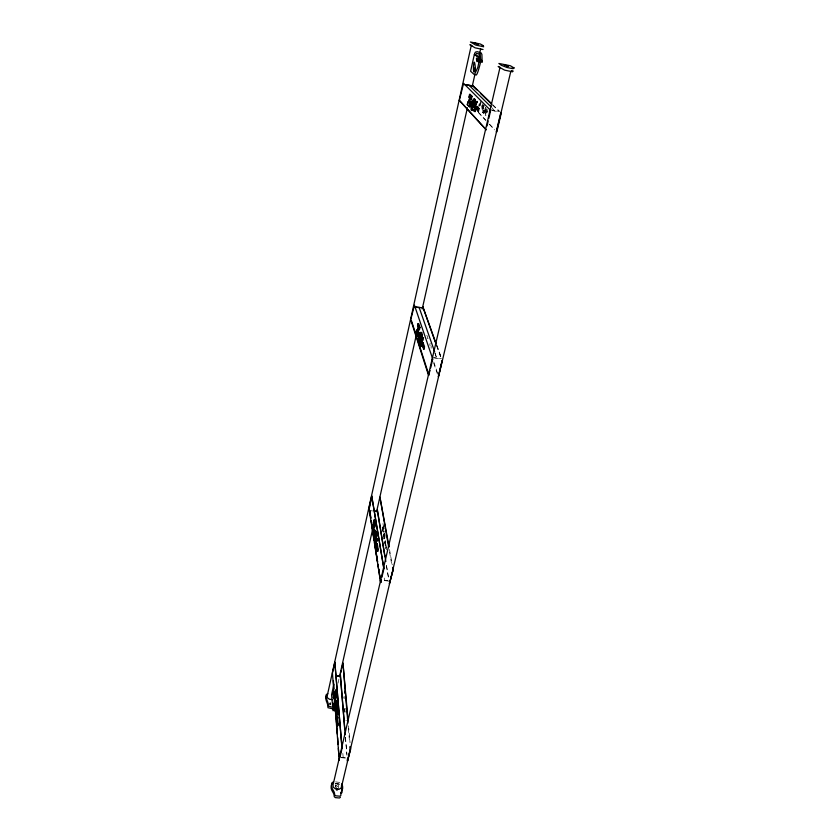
<?xml version="1.0" encoding="UTF-8"?>
<svg xmlns="http://www.w3.org/2000/svg" width="840" height="840" viewBox="0 0 840 840"><rect width="100%" height="100%" fill="white"/><g stroke="black" fill="none" stroke-linecap="round" stroke-linejoin="round"><path stroke-width="0.63" stroke-dasharray="4.2 3.15" d="M344.967 708.456L344.894 712.373L345.177 708.687M344.62 708.698L344.579 711.428L345.125 711.375M431.099 348.317L431.151 346.132M385.088 545.317L385.235 541.863L385.833 542.031M385.697 541.264L385.529 548.646L386.274 541.37M385.224 541.863L384.069 543.165L386.169 540.729M430.154 343.235L429.723 345.209L430.374 345.272M338.037 683.162L339.181 678.048M482.99 105.903L483.2 108.339L483.704 106.281M483.242 113.127C484.743 107.888 487.798 107.825 483.956 113.19L483.242 113.127L483.756 110.828L485.678 107.342M483.956 113.19L486.339 107.52M382.715 527.268L383.061 529.231L382.127 527.173L382.715 527.268L382.704 531.752M478.643 107.72L479.252 105.073L478.569 104.969L480.007 105.819L480.564 103.425M383.281 525.714L382.483 529.179M479.903 103.289L479.336 105.725M383.387 526.323L382.599 529.83L383.008 532.35L383.586 532.34L383.177 529.861L383.954 526.428M480.669 101.22L479.598 106.04M481.31 101.398L480.249 106.061L481.163 107.048L480.512 106.985M483.042 106.155L482.528 108.255L483.2 108.339M384.668 534.629L383.985 540.33M483.578 104.769L482.507 112.633L483.179 112.633L483.536 111.058L484.229 104.916M385.235 534.702L384.3 541.443M383.691 538.986L383.628 532.686L383.995 531.08L384.584 531.226M483.179 112.633L482.296 105.871L482.79 103.73M486.591 108.927L486.612 112.413L485.909 115.479L485.226 115.458L485.951 112.34M386.358 549.843L386.421 545.811M487.557 109.505L486.969 112.056L487.673 112.192L488.25 109.683M338.52 788.203L338.279 784.865L336.242 783.877L335.381 786.419L336.546 785.526L337.858 786.65M343.171 757.586L342.762 752.388M388.983 581.175L384.647 580.629L384.31 577.71M384.668 543.228L385.812 541.947M384.562 533.883C381.717 533.379 385.865 541.013 384.51 534.114M483.263 104.979L482.276 105.84L482.517 108.234M384.447 541.464L385.592 540.614M337.659 790.755L336.157 790.608M427.413 338.625L428.032 338.594L426.72 334.793M482.874 111.027L483.536 111.058M343.13 697.904L343.686 697.956M335.612 781.904L340.231 782.46M335.296 783.405L338.615 783.72L340.253 784.959M335.192 783.699L339.812 784.245M341.145 757.386L346.217 757.89M341.072 757.68L347.151 758.279M383.849 528.696L384.405 528.759M384.72 580.283L387.975 580.702M369.579 510.542L372.519 510.951M432.128 357.221L441.504 358.743M434.375 358.008L441.409 359.153M345.891 720.647L346.447 720.751M385.991 547.659L386.589 547.775M383.628 532.686L384.216 532.802L384.279 538.976M482.296 105.871L481.614 105.735L482.507 112.633M489.731 109.526L498.603 111.321M492.156 110.523L498.498 111.804M485.163 109.211L485.226 115.458M492.629 104.591L499.874 111.584M492.419 104.969L498.844 111.174M492.019 107.814L494.687 111.038L492.828 109.2M479.252 105.073L479.976 105.83M478.096 111.877L486.119 120.456M489.678 124.267L494.141 129.035M478.495 112.728L485.604 120.351M489.163 124.163L494.498 129.885M383.985 533.788L384.5 534.377M436.81 345.093L440.79 356.139M436.727 345.45L441.074 357.536M436.632 345.839L440.979 357.945M435.089 353.031L436.727 358.386L434.564 352.202M433.786 362.008L437.987 374.356M433.724 363.163L437.493 374.272M389.529 549.486L392.217 564.816M389.529 551.985L391.755 564.753M382.967 523.541L383.303 525.504M386.484 565.383L388.416 576.975M386.411 565.719L388.553 578.602M384.227 578.046L384.647 580.629M348.548 725.833L350.06 742.802M348.358 728.396L349.629 742.76M344.075 696.266L344.274 698.554M345.481 737.205L347.004 755.391M345.408 737.499L346.826 754.383M335.8 784.623L336.031 787.962M485.919 107.604L485.909 115.479"/><path stroke-width="1.26" d="M334.404 695.993L334.016 698.817L332.997 696.906M334.971 697.904L335.664 694.754L335.895 697.599L336.84 695.94L336.368 689.85L335.433 691.625L334.919 697.064M475.64 108.833L474.789 107.772L477.298 101.525L476.584 101.472L474.117 107.594L475.64 108.833L474.999 111.626L472.427 109.305L473.036 106.586L473.687 106.743M337.502 704.12L336.935 704.067L335.822 711.533L335.475 702.366L336.326 700.98L337.502 704.12L337.27 705.149L336.368 704.172L335.758 706.881M335.822 711.533L335.927 706.303M332.871 695.121L333.302 692.506M334.026 695.247L334.467 692.633M375.784 539.364L376.226 533.768L376.814 533.726L376.373 539.438L377.706 538.913L377.181 541.202L376.131 541.706L376.026 546.252L374.63 540.75L375.081 538.766L375.648 538.828M422.835 337.754L422.237 340.368L420.893 341.943L421.449 343.822L420.924 346.143L421.544 346.364L422.09 344.001L421.512 342.09L422.888 340.473L423.497 337.817L421.134 339.644L421.502 334.036L422.132 334.026L421.743 339.738M375.637 532.287L375.113 534.67L375.07 531.951M475.052 104.181L475.293 99.719L474.621 99.698L474.338 105.231L476.584 101.472M377.706 538.913L375.554 541.601L375.449 546.053M376.142 539.837L376.814 533.726M336.346 714.325L337.701 714.567L338.153 712.582L337.144 712.047L337.638 706.409L336.756 707.857L336.315 713.486M336.903 714.252L337.103 717.182L336.704 718.946L336.168 718.767L336.556 717.034L337.103 717.182M336.966 712.288L337.638 706.409M337.082 706.461L336.599 712.005L338.153 712.582M334.698 699.384L333.029 710.714L331.58 694.764L333.942 684.18M335.538 703.049L334.205 710.84L334.362 708.435M334.047 708.655L333.848 709.412M418.656 327.485L417.711 331.663L416.619 330.078L416.115 332.336L417.942 336.346L418.782 328.072M473.036 106.586L473.855 107.468L474.621 99.698M339.266 760.347L332.441 673.061L334.834 662.246L342.027 748.461L339.875 757.732M381.329 579.747L380.678 582.529L368.949 508.274L371.69 495.915L383.891 568.732L381.895 577.29M430.101 370.377L428.474 375.165L410.729 319.725L414.414 305.161L432.737 359.026L430.668 367.952M459.333 100.349L486.14 129.759L459.333 100.349L463.586 83.37L490.644 110.439L488.775 118.461M369.569 507.381L370.135 504.851M370.692 502.31L371.826 497.238M464.173 84.483L473.256 85.901M474.38 54.338L470.6 71.253L474.432 74.718L477.813 67.473L479.419 59.882L478.411 62.087L478.957 58.002L474.38 54.338L475.808 54.642L480.417 58.317L480.05 60.312M372.341 527.268L372.781 525.326L373.653 527.394L374.189 525.042M372.781 525.326L373.096 527.289L373.58 521.745L374.598 519.75L375.417 524.885L374.966 526.89L374.378 526.795L373.968 524.475L373.202 527.919L373.128 532.35L373.695 532.549L374.294 525.651M416.619 330.078C417.197 334.236 418.772 327.149 417.554 325.931L418.058 323.663L418.677 323.642L419.958 327.443L419.433 329.774L418.793 329.679C418.142 324.765 416.43 332.577 417.848 333.848L417.344 336.126M467.859 101.934C469.245 104.528 470.736 97.818 468.951 97.073L469.55 94.406L470.211 94.416L472.08 96.338L471.461 99.078C469.833 96.002 468.248 103.289 470.337 104.087L469.718 106.817L467.261 104.591L467.859 101.934L469.214 102.848L470.032 99.236M336.368 689.85L335.433 691.625M373.338 525.389L373.495 531.258M374.598 519.75L373.58 521.745M470.306 97.881L469.592 97.136L470.211 94.416M339.465 676.767L372.54 529.715M376.562 511.812L416.241 335.349M422.216 309.026L467.418 107.73M472.311 85.995L474.894 74.487M478.632 57.866L480.648 48.909M340.809 672.767L341.355 670.373M341.891 667.968L342.972 663.17L347.897 723.177M336.189 694.848L335.328 702.618L334.582 692.748M336.672 675.759L340.347 676.169L336.609 676.043M374.535 510.899L377.465 511.308L375.449 511.35M335.895 697.599L336.84 695.94M374.378 526.795L374.819 524.832L374.02 519.792M418.793 329.679L419.307 327.39L418.058 323.663M469.067 106.554L469.665 103.887C467.628 103.1 469.171 95.96 470.778 98.973L471.461 99.078M470.778 98.973L471.377 96.285L469.55 94.406M471.009 101.588L470.526 103.73L471.366 110.25L472.028 110.513L473.403 101.346L474.684 98.805L471.009 101.588L471.66 101.682M336.357 705.957L336.777 704.099M471.366 110.25L472.71 101.252L473.97 98.763M374.356 530.03L375.953 531.71L374.63 540.299L374.062 540.078L374.356 530.03L376.562 531.752L376.299 532.938L375.228 532.371L374.062 540.078M419.475 342.426L419.307 337.481L420.094 333.911L421.722 332.493L420.735 333.984L419.475 342.426L418.856 342.185L418.467 334.488L418.877 332.671L421.06 332.441M336.431 722.4L336.084 710.798L336.756 712.646M420.924 346.143L419.643 342.174L420.157 339.875L421.376 341.649L422.132 334.026M374.524 534.576L374.923 530.051M336.326 700.98L335.475 702.366M418.856 342.185L419.423 339.717L420.042 339.906M335.286 711.344L335.706 709.496L336.252 709.653M336.62 710.819L335.695 712.509M421.544 346.364L420.231 342.321L420.767 339.969M337.586 712.52L337.144 714.462L336.399 714.074M474.327 111.373L474.947 108.633M336.819 719.208L337.733 717.612L337.848 725.634L337.292 725.498L336.819 719.208L337.733 717.612M376.32 545.8L377.318 543.984L378.179 549.413L377.748 551.292L377.149 551.135L376.32 545.8L376.897 545.843L377.748 551.292M422.069 344.967L422.552 342.836L423.171 342.878L424.515 346.931L424.022 349.125L422.069 344.967L424.022 349.125M475.829 108.938L476.406 106.418L477.078 106.512L479.062 108.602L478.475 111.184L475.829 108.938L476.49 109.074L477.078 106.512M376.897 545.843L377.318 543.984M422.678 345.051L423.171 342.878M337.292 725.498L337.659 723.912L338.216 724.017M377.149 551.135L377.57 549.308L376.73 543.974M423.37 348.957L423.864 346.815L422.552 342.836M477.771 111.006L478.349 108.465L476.406 106.418M344.778 693.158L344.642 691.278M474.757 102.018L475.293 99.719M500.031 67.305L333.06 784.823L333.218 787.143L335.685 789.023L339.014 789.337L341.25 787.909L510.815 71.337M487.022 126L488.197 120.971M421.502 334.036L420.714 341.565L420.157 339.875M376.226 533.768L375.438 541.044L375.081 538.766M349.976 746.676L350.207 749.291L347.393 761.155L350.637 749.332L350.406 746.718M442.06 360.969L438.333 376.74L442.155 360.56M393.11 569.919L389.393 583.643L393.11 569.919L392.658 567.368M480.06 62.171C482.916 52.878 477.635 76.535 475.892 75.023M374.535 534.566L374.546 531.657M475.587 104.391L477.298 101.525M474.569 53.571L475.43 52.133L477.288 51.681L481.152 52.92L481.887 54.39L482.097 60.638M332.272 783.856L331.569 784.55C329.616 790.85 334.32 791.564 334.257 796.688L335.328 797.611L339.476 798L340.431 797.265M489.993 110.817L490.644 110.439M432.149 359.363L432.737 359.026M326.644 695.604L325.909 696.119C324.975 701.085 328.293 702.944 327.978 707.721L333.354 708.95M513.272 71.117L512.053 70.886M375.795 539.375L377.087 538.85M377.37 509.628L384.899 556.7M340.368 674.111L344.757 729.708M333.48 781.82L331.979 782.764C330.036 789.054 334.74 789.768 334.688 794.881L335.748 795.806L339.906 796.194L340.851 795.459C340.358 790.052 344.389 790.702 341.88 783.71M476.301 53.445L480.186 54.065L480.68 60.554M327.842 693.756L326.277 694.449C325.343 699.405 328.671 701.253 328.356 706.03L331.59 707.028M338.079 788.96L336.578 788.812L336.031 787.962M421.722 332.493L418.877 332.671M340.599 793.034L341.995 792.708L341.46 785.495M498.876 66.559L498.162 66.549L504.609 70.13L512.537 71.789L511.55 70.833M417.554 325.931L418.163 325.962M335.265 694.764L334.877 696.486M471.377 96.285L472.08 96.338M375.953 531.71L376.562 531.752M470.62 44.782L469.844 44.72L475.094 47.828L483.053 49.518M419.307 327.39L419.958 327.443M374.819 524.832L375.417 524.885M468.951 97.073L469.592 97.136M342.027 748.461L334.834 662.246M473.603 100.359L474.317 100.433M332.556 699.615L329.553 699.29L327.338 697.725L327.222 695.835L471.314 45.266L471.902 45.717M420.756 333.795L421.407 333.869M383.891 568.732L371.69 495.915M418.981 307.619L414.792 306.905L423.255 307.955L435.33 342.216M374.63 540.75L375.186 540.845M377.57 549.308L378.179 549.413M478.349 108.465L479.062 108.602M423.864 346.815L424.515 346.931M375.554 541.601L376.131 541.706M465.297 84.714L467.544 85.176M469.791 85.638L472.038 86.1M420.893 341.943L421.512 342.09M419.643 342.174L420.231 342.321M416.115 332.336L417.942 336.346M473.907 107.373L474.579 107.552M474.117 107.594L474.789 107.772M375.9 544.058L376.488 544.226M335.192 700.728L335.727 700.875M421.449 343.822L422.09 344.001M373.569 530.387L374.147 530.555M417.848 333.848L418.467 334.036M374.546 537.957L375.123 538.125M469.665 103.887L470.337 104.087M472.028 107.331L472.7 107.541M472.427 109.305L474.999 111.626M467.261 104.591L469.718 106.817M491.61 103.614L472.542 85.218L472.92 85.743M473.161 86.331L476.826 89.88M480.501 93.429L491.505 104.076M468.762 84.977L491.085 106.901M477.152 109.778L478.475 111.184M333.438 692.192L334.226 693.577M423.119 307.031L422.762 306.59L436.296 344.232M335.79 700.99L337.27 705.149M419.066 307.241L434.658 351.792M411.558 321.027L428.967 375.249M389.078 546.934L379.932 497.07L388.637 546.872M377.465 511.308L385.844 561.519M375.522 543.008L376.026 546.252M370.85 517.955L369.653 510.227L370.776 518.269M371.238 520.527L371.637 523.1M372.036 525.672L374.22 539.826M374.619 542.409L375.018 544.981M375.417 547.554L375.816 550.126M376.205 552.699L377.601 561.708M378 564.28L378.399 566.864M378.788 569.436L379.187 572.009M379.586 574.581L380.184 578.445M380.383 579.726L380.762 582.194M371.175 520.842L374.147 540.162M374.546 542.735L377.528 562.044M377.916 564.617L380.1 578.781M380.3 580.073L380.678 582.529M471.314 104.979L472.028 110.513M474.989 71.442L474.768 67.956M342.972 663.17L348.086 720.615M340.347 676.169L345.261 734.611M347.308 758.95L347.466 760.861M335.822 689.913L336.441 697.683M337.176 717.623L337.848 725.634M336.084 710.798L336.609 717.675M333.385 680.547L333.9 688.622M334.257 692.234L334.782 700.308M334.971 702.912L335.548 710.703M336.788 726.001L337.302 734.087M337.659 737.699L338.079 744.481M338.363 748.377L338.951 756.178M472.427 101.504C472.427 108.255 469.928 102.49 472.427 101.504M473.109 101.598C473.256 108.528 470.516 102.606 473.109 101.598M335.843 703.08L335.79 705.915L335.843 703.08M420.515 333.984C420.326 338.237 419.265 336.63 419.885 333.911C417.207 335.528 419.223 339.003 420.515 333.984M330.236 703.185L330.089 704.298L330.236 703.185M475.377 68.124C472.048 83.034 473.687 49.151 475.377 68.124M481.929 61.677C481.761 63.893 482.664 59.525 481.929 61.677M477.005 60.512C476.564 64.376 478.212 57.34 477.005 60.512M332.819 703.322L332.735 704.865L332.819 703.322M500.84 112.508L496.272 131.786L496.808 131.891L501.26 113.106L500.84 112.508M476.501 58.307L476.532 59.703L477.33 58.506L476.501 58.307M514.091 67.956L512.284 67.704L513.282 68.649L512.274 68.586L506.93 67.463L501.281 65.268L498.887 63.452L510.332 65.73L514.091 67.956M508.483 66.35L504.157 64.838L508.483 66.35M483.462 45.748L482.381 45.602L483.672 46.757L475.713 45.066L470.442 42L480.396 44.016L483.462 45.748M478.485 44.174L474.884 43.187L478.485 44.174"/></g></svg>
